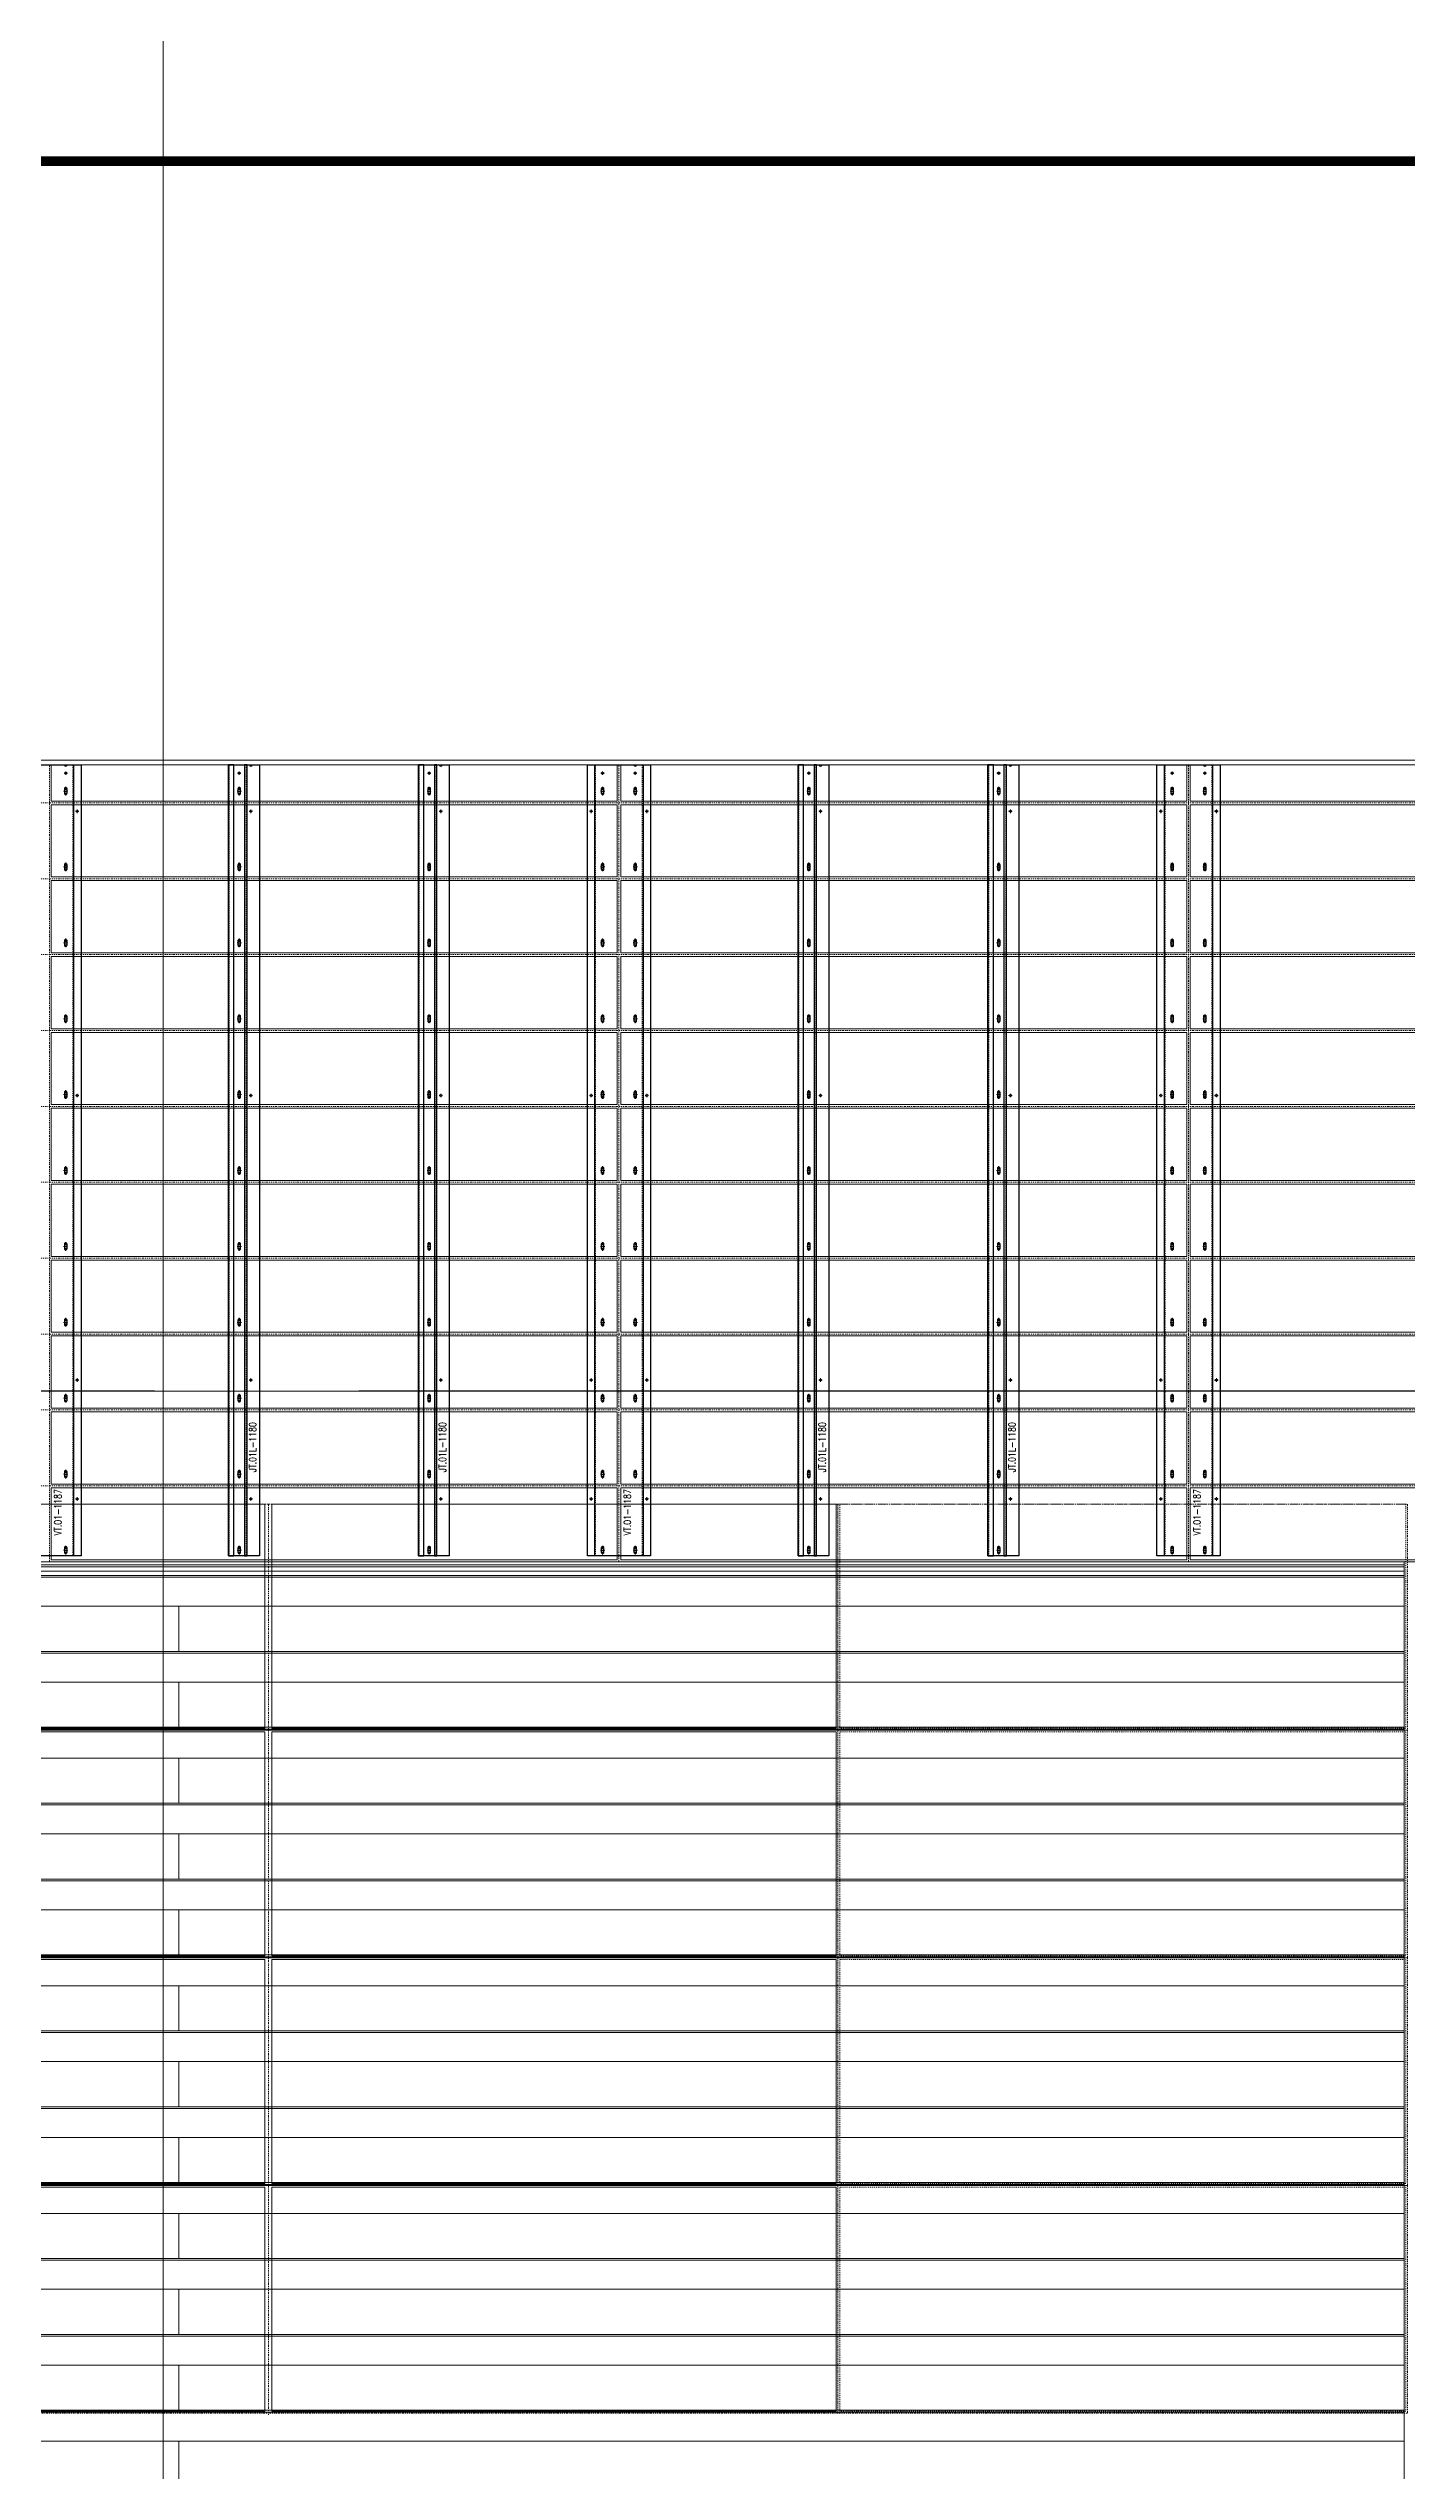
# Model space of a CAD drawing. Header units: inches. Extents: x 841 to 14369, y -4386 to -3225.
# Drawn here: x 3613.6 to 3756.8, y -3894.6 to -3639.2 of the extents above; entities that cross this region are included whole.
import ezdxf
from ezdxf.xclip import XClip

# ---------------------------------------------------------------- set-up
doc = ezdxf.new("R2010")
doc.units = ezdxf.units.IN
doc.header["$MEASUREMENT"] = 0
doc.header["$XCLIPFRAME"] = 0
for name, pattern in [('NBK_Center', [0.541667, 0.333333, -0.0625, 0.083333, -0.0625]), ('NBK_Center2', [0.270833, 0.166667, -0.03125, 0.041667, -0.03125]), ('NBK_CenterX2', [1.083333, 0.666667, -0.125, 0.166667, -0.125]), ('NBK_Hidden', [0.125, 0.083333, -0.041667]), ('NBK_Hidden2', [0.0625, 0.041667, -0.020833])]:
    doc.linetypes.add(name, pattern=pattern)
doc.layers.get('Defpoints').update_dxf_attribs({"color": 250, "lineweight": 0})
for name, color, linetype, lineweight in [('!Arch2', 8, 'Continuous', 9), ('!Extrusion', 140, 'Continuous', 25), ('!Gridline', 112, 'NBK_CenterX2', 5), ('!Linetype_Center', 220, 'NBK_Center', 9), ('!Linetype_Center2', 222, 'NBK_Center2', 9), ('!Misc2', 252, 'NBK_Hidden2', 5), ('!Terracotta', 31, 'Continuous', 20)]:
    doc.layers.add(name, color=color, linetype=linetype, lineweight=lineweight)
doc.styles.add('Romans', font='romans.shx', dxfattribs={"width": 0.8})

# ---------------------------------------------------------------- blocks, each defined once
blk = doc.blocks.new('A$C5F5E00A7')
for p, q in [((2226, -364.16), (2226, 207.16)), ((2226, -364.16), (2226, 207.16)), ((2853.84, 0), (-187.78, 0)), ((2853.84, 0), (-187.78, 0))]:
    blk.add_line(p, q)
blk = doc.blocks.new('A$C5F5E390D')
at = {"layer": '!Linetype_Center2'}
blk.add_line((2172, 47.81), (2172, -48.19), dxfattribs=at)
for points in [[(2172, 47.81), (2136, 47.81), (2136, 24), (2172, 24)], [(2172, 47.81), (2232, 47.81), (2232, 24), (2172, 24)], [(2172, 24), (2136, 24), (2136, 0), (2172, 0)], [(2172, 24), (2232, 24), (2232, 0), (2172, 0)], [(2172, 0), (2136, 0), (2136, -24), (2172, -24)], [(2172, 0), (2232, 0), (2232, -24), (2172, -24)], [(2172, -24), (2136, -24), (2136, -48), (2172, -48)], [(2172, -24), (2232, -24), (2232, -48), (2172, -48)]]:
    blk.add_lwpolyline(points, dxfattribs=at)
for points in [[(2232, 47.81), (2292, 47.81), (2292, 24), (2232, 24)], [(2232, 24), (2292, 24), (2292, 0), (2232, 0)], [(2232, 0), (2292, 0), (2292, -24), (2232, -24)], [(2232, -24), (2292, -24), (2292, -48), (2232, -48)]]:
    blk.add_lwpolyline(points, close=True, dxfattribs=at)
at = {"layer": '!Misc2', "linetype": 'Continuous'}
for points in [[(2171.62, 47.81), (2136.19, 47.81), (2136.19, 24.19), (2171.62, 24.19)], [(2172.37, 47.81), (2231.81, 47.81), (2231.81, 24.19), (2172.37, 24.19)], [(2171.62, 23.81), (2136.19, 23.81), (2136.19, 0.19), (2171.62, 0.19)], [(2172.37, 23.81), (2231.81, 23.81), (2231.81, 0.19), (2172.37, 0.19)], [(2171.62, -0.19), (2136.19, -0.19), (2136.19, -23.81), (2171.62, -23.81)], [(2172.37, -0.19), (2231.81, -0.19), (2231.81, -23.81), (2172.37, -23.81)], [(2171.62, -24.19), (2136.19, -24.19), (2136.19, -47.81), (2171.62, -47.81)], [(2172.37, -24.19), (2231.81, -24.19), (2231.81, -47.81), (2172.37, -47.81)]]:
    blk.add_lwpolyline(points, close=True, dxfattribs=at)
at = {"layer": '!Misc2'}
for points in [[(2232.19, 47.81), (2291.81, 47.81), (2291.81, 24.19), (2232.19, 24.19)], [(2232.19, 23.81), (2291.81, 23.81), (2291.81, 0.19), (2232.19, 0.19)], [(2232.19, -0.19), (2291.81, -0.19), (2291.81, -23.81), (2232.19, -23.81)], [(2232.19, -24.19), (2291.81, -24.19), (2291.81, -47.81), (2232.19, -47.81)]]:
    blk.add_lwpolyline(points, close=True, dxfattribs=at)
blk = doc.blocks.new('A$C5F5E02A7')
for p, q in [((23.75, 324.5), (-2525, 324.5)), ((-2202.31, 240), (-209.69, 240)), ((-211.29, 239.66), (-2202.12, 239.66)), ((-211.29, 239.48), (-2202.12, 239.48)), ((-211.29, 239), (-2202.12, 239)), ((-211.29, 238.55), (-2202.12, 238.55)), ((-211.29, 238.37), (-2202.12, 238.37)), ((-211.29, 60), (-211.29, 240)), ((-211.29, 235.31), (-2202.12, 235.31)), ((-340.35, 235.31), (-340.35, 230.55)), ((-211.29, 230.55), (-2202.12, 230.55)), ((-211.29, 230.37), (-2202.12, 230.37)), ((-211.29, 227.31), (-2202.12, 227.31)), ((-340.35, 227.31), (-340.35, 222.55)), ((-211.29, 222.55), (-2202.12, 222.55)), ((-211.29, 222.37), (-2202.12, 222.37)), ((-211.29, 219.31), (-2202.12, 219.31)), ((-340.35, 219.31), (-340.35, 214.55)), ((-211.29, 214.55), (-2202.12, 214.55)), ((-211.29, 214.37), (-2202.12, 214.37)), ((-211.29, 211.31), (-2202.12, 211.31)), ((-340.35, 211.31), (-340.35, 206.55)), ((-211.29, 206.55), (-2202.12, 206.55)), ((-211.29, 206.37), (-2202.12, 206.37)), ((-211.29, 203.31), (-2202.12, 203.31)), ((-340.35, 203.31), (-340.35, 198.55)), ((-211.29, 198.55), (-2202.12, 198.55)), ((-211.29, 198.37), (-2202.12, 198.37)), ((-211.29, 195.31), (-2202.12, 195.31)), ((-340.35, 195.31), (-340.35, 190.55)), ((-211.29, 190.55), (-2202.12, 190.55)), ((-211.29, 190.37), (-2202.12, 190.37)), ((-211.29, 187.31), (-2202.12, 187.31)), ((-340.35, 187.31), (-340.35, 182.55)), ((-211.29, 182.55), (-2202.12, 182.55)), ((-211.29, 182.37), (-2202.12, 182.37)), ((-211.29, 179.31), (-2202.12, 179.31)), ((-340.35, 179.31), (-340.35, 174.55)), ((-211.29, 174.55), (-2202.12, 174.55)), ((-211.29, 174.37), (-2202.12, 174.37)), ((-211.29, 171.31), (-2202.12, 171.31)), ((-340.35, 171.31), (-340.35, 166.55)), ((-211.29, 166.55), (-2202.12, 166.55)), ((-211.29, 166.37), (-2202.12, 166.37)), ((-211.29, 163.31), (-2202.12, 163.31)), ((-340.35, 163.31), (-340.35, 158.55)), ((-211.29, 158.55), (-2202.12, 158.55)), ((-211.29, 158.37), (-2202.12, 158.37)), ((-211.29, 155.31), (-2202.12, 155.31)), ((-340.35, 155.31), (-340.35, 150.55)), ((-211.29, 150.55), (-2202.12, 150.55)), ((-211.29, 150.37), (-2202.12, 150.37)), ((-211.29, 147.31), (-2202.12, 147.31)), ((-340.35, 147.31), (-340.35, 142.55))]:
    blk.add_line(p, q)
blk = doc.blocks.new('A$C5F5E3900')
at = {"layer": '!Linetype_Center2'}
for p, q in [((2374.75, 324), (199.25, 324)), ((2142, 240), (2142, 324)), ((2202, 240), (2202, 324)), ((2262, 240), (2262, 324)), ((199.25, 320), (2374.75, 320)), ((199.25, 312), (2374.75, 312)), ((199.25, 304), (2374.75, 304)), ((199.25, 296), (2374.75, 296)), ((199.25, 288), (2374.75, 288)), ((199.25, 280), (2374.75, 280)), ((199.25, 272), (2374.75, 272)), ((199.25, 264), (2374.75, 264)), ((199.25, 256), (2374.75, 256)), ((199.25, 248), (2374.75, 248)), ((293.5, 240), (2286.5, 240))]:
    blk.add_line(p, q, dxfattribs=at)
at = {"layer": '!Terracotta'}
for points in [[(2142.19, 320.19), (2201.81, 320.19), (2201.81, 324), (2142.19, 324)], [(2261.81, 320.19), (2202.19, 320.19), (2202.19, 324), (2261.81, 324)], [(2291.81, 324), (2262.19, 324), (2262.19, 320.19), (2291.81, 320.19)], [(2142.19, 319.81), (2201.81, 319.81), (2201.81, 312.19), (2142.19, 312.19)], [(2261.81, 319.81), (2202.19, 319.81), (2202.19, 312.19), (2261.81, 312.19)], [(2291.81, 312.19), (2262.19, 312.19), (2262.19, 319.81), (2291.81, 319.81)], [(2142.19, 304.19), (2201.81, 304.19), (2201.81, 311.81), (2142.19, 311.81)], [(2261.81, 304.19), (2202.19, 304.19), (2202.19, 311.81), (2261.81, 311.81)], [(2291.81, 311.81), (2262.19, 311.81), (2262.19, 304.19), (2291.81, 304.19)], [(2142.19, 303.81), (2201.81, 303.81), (2201.81, 296.19), (2142.19, 296.19)], [(2261.81, 303.81), (2202.19, 303.81), (2202.19, 296.19), (2261.81, 296.19)], [(2291.81, 296.19), (2262.19, 296.19), (2262.19, 303.81), (2291.81, 303.81)], [(2142.19, 288.19), (2201.81, 288.19), (2201.81, 295.81), (2142.19, 295.81)], [(2261.81, 288.19), (2202.19, 288.19), (2202.19, 295.81), (2261.81, 295.81)], [(2291.81, 295.81), (2262.19, 295.81), (2262.19, 288.19), (2291.81, 288.19)], [(2142.19, 287.81), (2201.81, 287.81), (2201.81, 280.19), (2142.19, 280.19)], [(2261.81, 287.81), (2202.19, 287.81), (2202.19, 280.19), (2261.81, 280.19)], [(2291.81, 280.19), (2262.19, 280.19), (2262.19, 287.81), (2291.81, 287.81)], [(2142.19, 272.19), (2201.81, 272.19), (2201.81, 279.81), (2142.19, 279.81)], [(2261.81, 272.19), (2202.19, 272.19), (2202.19, 279.81), (2261.81, 279.81)], [(2291.81, 279.81), (2262.19, 279.81), (2262.19, 272.19), (2291.81, 272.19)], [(2142.19, 271.81), (2201.81, 271.81), (2201.81, 264.19), (2142.19, 264.19)], [(2261.81, 271.81), (2202.19, 271.81), (2202.19, 264.19), (2261.81, 264.19)], [(2291.81, 264.19), (2262.19, 264.19), (2262.19, 271.81), (2291.81, 271.81)], [(2142.19, 256.19), (2201.81, 256.19), (2201.81, 263.81), (2142.19, 263.81)], [(2261.81, 256.19), (2202.19, 256.19), (2202.19, 263.81), (2261.81, 263.81)], [(2291.81, 263.81), (2262.19, 263.81), (2262.19, 256.19), (2291.81, 256.19)], [(2142.19, 255.81), (2201.81, 255.81), (2201.81, 248.19), (2142.19, 248.19)], [(2261.81, 255.81), (2202.19, 255.81), (2202.19, 248.19), (2261.81, 248.19)], [(2291.81, 248.19), (2262.19, 248.19), (2262.19, 255.81), (2291.81, 255.81)], [(2142.19, 247.81), (2201.81, 247.81), (2201.81, 240.19), (2142.19, 240.19)], [(2261.81, 247.81), (2202.19, 247.81), (2202.19, 240.19), (2261.81, 240.19)], [(2291.81, 240.19), (2286.69, 240.19), (2286.69, 240.19), (2262.19, 240.19), (2262.19, 247.81), (2291.81, 247.81)]]:
    blk.add_lwpolyline(points, close=True, dxfattribs=at)
blk = doc.blocks.new('A$C5F5E469F')
at = {"layer": '!Arch2', "color": 1}
blk.add_blockref('A$C5F5E02A7', (2568, 0), dxfattribs=at)
at = {"color": 1}
blk.add_blockref('A$C5F5E3900', (72, 0), dxfattribs=at)
blk = doc.blocks.new('GRID_ELEV NORTH_N')
at = {"layer": '!Gridline'}
for p, q in [((9.6261, 1.0278), (9.6261, 13.8025)), ((-6.5042, 10.7137, 7.8434), (15.1097, 10.7137, 7.8434))]:
    blk.add_line(p, q, dxfattribs=at)
blk = doc.blocks.new('WEEP HOLE')
at = {"layer": '!Linetype_Center'}
for p, q in [((-0.22, 0.37), (0.22, 0.37)), ((0, 0.83), (0, -0.08))]:
    blk.add_line(p, q, dxfattribs=at)
at = {"color": 0}
blk.add_lwpolyline([(-0.14, 0.61), (-0.14, 0.14, 0.414214), (0, 0, 0.414214), (0.14, 0.14), (0.14, 0.61, 0.414214), (0, 0.75, 0.414214)], format="xyb", close=True, dxfattribs=at)
blk = doc.blocks.new('TAP HOLE_5mm')
at = {"layer": '!Linetype_Center2'}
for points in [[(-0.18, 0), (0.18, 0)], [(0, 0.18), (0, -0.18)]]:
    blk.add_lwpolyline(points, dxfattribs=at)
blk.add_circle((0, 0), 0.101)
blk = doc.blocks.new('VT.01-1187')
at = {"layer": '!Extrusion'}
blk.add_lwpolyline([(3.33, 0), (-3.33, 0), (-3.33, 83.38), (1.58, 83.38, 1), (1.86, 83.38), (3.33, 83.38)], format="xyb", close=True, dxfattribs=at)
blk.add_lwpolyline([(1.86, 83.38), (2.54, 83.38), (2.54, 0), (-2.54, 0), (-2.54, 83.38), (1.58, 83.38)], dxfattribs=at)
at = {"layer": '!Extrusion', "linetype": 'NBK_Hidden'}
blk.add_lwpolyline([(1.86, 83.38), (2.46, 83.38), (2.46, 0), (-2.46, 0), (-2.46, 83.38), (1.58, 83.38)], dxfattribs=at)
at = {"layer": '!Extrusion', "rotation": 360}
for name, p in [('TAP HOLE_5mm', (-1.72, 82.5)), ('TAP HOLE_5mm', (1.72, 82.5)), ('WEEP HOLE', (-1.72, 80.25)), ('WEEP HOLE', (1.72, 80.25)), ('TAP HOLE_5mm', (-2.93, 78.49)), ('TAP HOLE_5mm', (2.93, 78.49)), ('WEEP HOLE', (-1.72, 72.25)), ('WEEP HOLE', (1.72, 72.25)), ('WEEP HOLE', (-1.72, 64.25)), ('WEEP HOLE', (1.72, 64.25)), ('WEEP HOLE', (-1.72, 56.25)), ('WEEP HOLE', (1.72, 56.25)), ('TAP HOLE_5mm', (-2.93, 48.54)), ('WEEP HOLE', (-1.72, 48.25)), ('WEEP HOLE', (1.72, 48.25)), ('TAP HOLE_5mm', (2.93, 48.54)), ('WEEP HOLE', (-1.72, 40.25)), ('WEEP HOLE', (1.72, 40.25)), ('WEEP HOLE', (-1.72, 32.25)), ('WEEP HOLE', (1.72, 32.25)), ('WEEP HOLE', (-1.72, 24.25)), ('WEEP HOLE', (1.72, 24.25)), ('TAP HOLE_5mm', (-2.93, 18.54)), ('TAP HOLE_5mm', (2.93, 18.54)), ('WEEP HOLE', (-1.72, 16.25)), ('WEEP HOLE', (1.72, 16.25)), ('WEEP HOLE', (-1.72, 8.25)), ('WEEP HOLE', (1.72, 8.25)), ('TAP HOLE_5mm', (-2.93, 6)), ('TAP HOLE_5mm', (2.93, 6)), ('WEEP HOLE', (-1.72, 0.24)), ('WEEP HOLE', (1.72, 0.24))]:
    blk.add_blockref(name, p, dxfattribs=at)
at = {"layer": 'Defpoints', "color": 1, "insert": (0.89, 4.59), "char_height": 0.75, "width": 1.65, "attachment_point": 5, "rotation": 90, "style": 'Romans'}
blk.add_mtext('VT.01-1187', dxfattribs=at)
blk = doc.blocks.new('JT.01L-1180')
at = {"layer": '!Extrusion'}
for points in [[(0.57, 0), (0.57, 83.38), (0, 83.38), (0, 0)], [(1.95, 0), (1.95, 83.38), (1.69, 83.38), (1.69, 0)]]:
    blk.add_lwpolyline(points, close=True, dxfattribs=at)
blk.add_lwpolyline([(0, 0), (0, 83.38), (2.22, 83.38, 1), (2.5, 83.38), (3.25, 83.38), (3.25, 0)], format="xyb", close=True, dxfattribs=at)
at = {"layer": '!Extrusion', "linetype": 'NBK_Hidden'}
for points in [[(0.08, 0), (0.08, 83.38), (0, 83.38), (0, 0)], [(1.95, 0), (1.95, 83.38), (1.87, 83.38), (1.87, 0)]]:
    blk.add_lwpolyline(points, close=True, dxfattribs=at)
at = {"layer": '!Extrusion', "rotation": 360}
for p in [(1.13, 82.5), (2.36, 78.49), (2.36, 48.54), (2.36, 18.54), (2.36, 6)]:
    blk.add_blockref('TAP HOLE_5mm', p, dxfattribs=at)
at = {"layer": '!Extrusion'}
for p in [(1.13, 80.25), (1.13, 72.25), (1.13, 64.25), (1.13, 56.25), (1.13, 48.25), (1.13, 40.25), (1.13, 32.25), (1.13, 24.25), (1.13, 16.25), (1.13, 8.25), (1.13, 0.24)]:
    blk.add_blockref('WEEP HOLE', p, dxfattribs=at)
at = {"layer": 'Defpoints', "color": 2, "insert": (2.54, 11.46), "char_height": 0.75, "width": 1.65, "attachment_point": 5, "rotation": 90, "style": 'Romans'}
blk.add_mtext('JT.01L-1180', dxfattribs=at)
blk = doc.blocks.new('NORTH PENTHOUSE TRACK')
at = {"color": 6}
for p in [(2214, 240.62), (2274, 240.62), (2334, 240.62)]:
    blk.add_blockref('VT.01-1187', p, dxfattribs=at)
at = {"color": 144}
for p in [(2232.87, 240.62), (2252.87, 240.62), (2292.87, 240.62), (2312.87, 240.62)]:
    blk.add_blockref('JT.01L-1180', p, dxfattribs=at)

msp = doc.modelspace()

# ---------------------------------------------------------------- linework, layer by layer
at = {"layer": 'Defpoints', "color": 2, "const_width": 1}
msp.add_lwpolyline([(1293.02, -3651.07), (4092.6, -3651.07), (4092.6, -4190.12), (1293.02, -4190.12)], close=True, dxfattribs=at)

# ---------------------------------------------------------------- block references
ref = msp.add_blockref('GRID_ELEV NORTH_N', (1969.71, -5623.81, -1349.31), dxfattribs=dict(xscale=172.031999999448, yscale=172.031999999448, zscale=172.031999999448))
XClip(ref).set_block_clipping_path([(-7.0316507845, 8.3338612674), (70.2019192724, 15.9895587659)])
at = {"color": 1}
msp.add_blockref('A$C5F5E469F', (1399.71, -4038.72), dxfattribs=at)
at = {"color": 144}
msp.add_blockref('NORTH PENTHOUSE TRACK', (1399.71, -4038.72), dxfattribs=at)
at = {"color": 4}
msp.add_blockref('A$C5F5E390D', (1464.78, -3840.46), dxfattribs=at)
at = {"layer": 'Defpoints', "color": 1}
msp.add_blockref('A$C5F5E00A7', (1399.71, -3780.72), dxfattribs=at)

doc.saveas('drawing.dxf')
